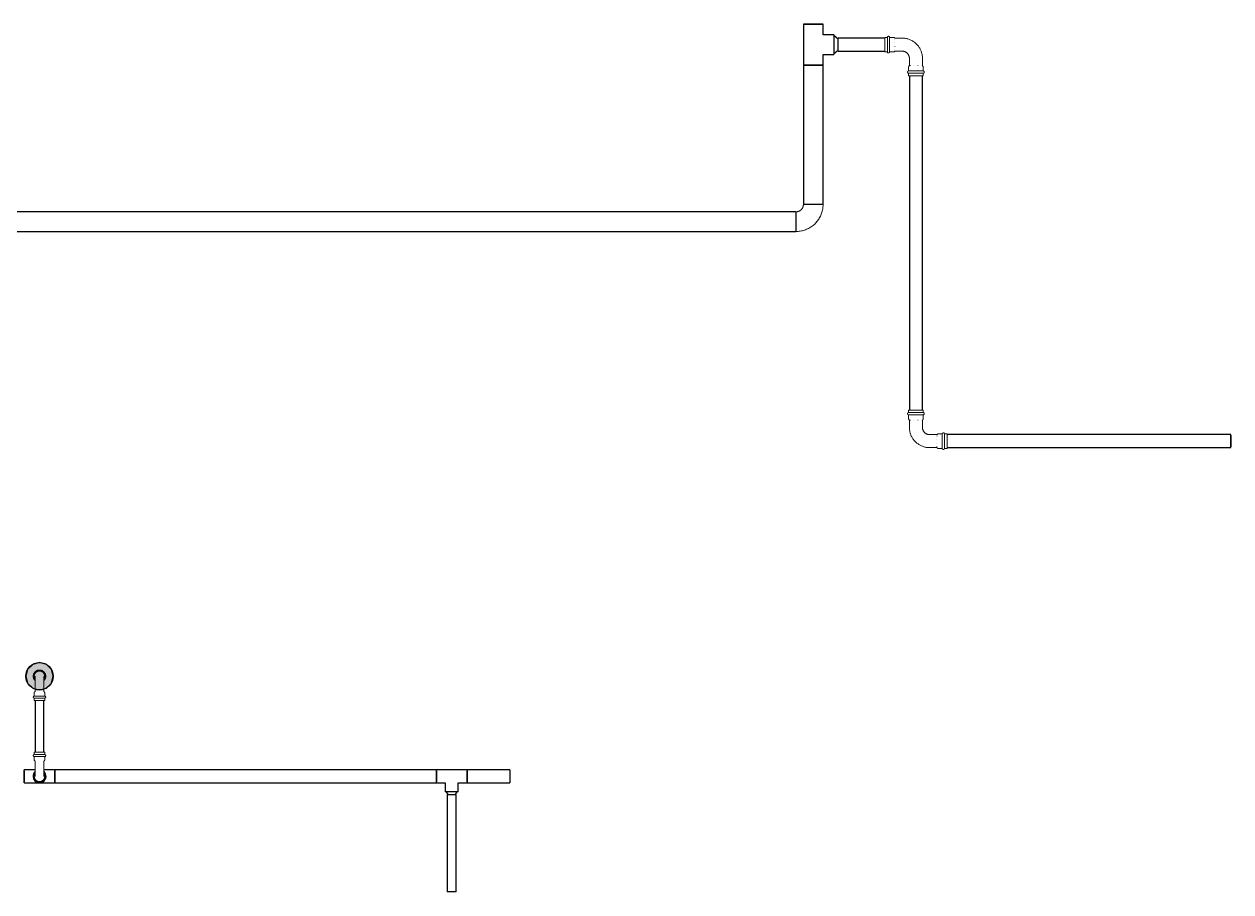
# Model space of a CAD drawing. Header units: inches. Extents: x -3327 to -1, y 8 to 1328.
# Drawn here: x -394.3 to -218, y 174.1 to 300.9 of the extents above; entities that cross this region are included whole.
import ezdxf

# ---------------------------------------------------------------- set-up
doc = ezdxf.new("R2010")
doc.units = ezdxf.units.IN
doc.header["$MEASUREMENT"] = 0
doc.layers.add('P-PIPE', color=3, linetype='Continuous', lineweight=9)
doc.layers.add('X - REF - FP', color=7, linetype='Continuous', true_color=0xb90000)

# ---------------------------------------------------------------- blocks, each defined once
blk = doc.blocks.new('Elbow - Welded - Generic - Standard-1127339-SECOND LEVEL')
at = {"layer": 'P-PIPE'}
for p, q in [((-1.39, 2.52), (-1.25, 2.52)), ((-1.24, 2.52), (-1.02, 2.52)), ((-1.02, 2.52), (-0.72, 2.52)), ((-0.72, 2.52), (-0.37, 2.52)), ((-0.37, 2.52), (0.37, 2.52)), ((0.37, 2.52), (0.72, 2.52)), ((0.72, 2.52), (1.02, 2.52)), ((1.02, 2.52), (1.24, 2.52)), ((1.25, 2.52), (1.39, 2.52)), ((-2.52, 1.25), (-2.52, 1.39)), ((-2.52, 1.02), (-2.52, 1.24)), ((-2.52, 0.72), (-2.52, 1.02)), ((-2.52, 0.37), (-2.52, 0.72)), ((-2.52, -0.37), (-2.52, 0.37)), ((-2.52, -0.72), (-2.52, -0.37)), ((-2.52, -1.02), (-2.52, -0.72)), ((-2.52, -1.24), (-2.52, -1.02)), ((-2.52, -1.39), (-2.52, -1.25))]:
    blk.add_line(p, q, dxfattribs=at)
at = {"layer": 'P-PIPE', "flags": 128}
for points in [[(-2.52, -1.44), (-2.36, -1.43), (-2.2, -1.42), (-2.05, -1.41), (-1.89, -1.39), (-1.73, -1.36), (-1.58, -1.32), (-1.43, -1.28), (-1.28, -1.24), (-1.13, -1.18), (-0.98, -1.12), (-0.83, -1.06), (-0.69, -0.99), (-0.55, -0.91), (-0.42, -0.83), (-0.29, -0.75), (-0.16, -0.65), (-0.03, -0.56), (0.09, -0.45), (0.21, -0.35), (0.32, -0.24), (0.43, -0.12), (0.53, 0), (0.63, 0.12), (0.72, 0.25), (0.81, 0.38), (0.89, 0.52), (0.97, 0.65), (1.04, 0.8), (1.11, 0.94), (1.17, 1.09), (1.22, 1.23), (1.27, 1.39), (1.31, 1.54), (1.35, 1.69), (1.38, 1.85), (1.4, 2), (1.42, 2.16), (1.43, 2.32), (1.44, 2.48), (1.44, 2.52)], [(-1.44, 2.52), (-1.44, 2.48), (-1.44, 2.43), (-1.44, 2.39), (-1.45, 2.35), (-1.46, 2.3), (-1.47, 2.26), (-1.48, 2.22), (-1.49, 2.18), (-1.51, 2.14), (-1.52, 2.1), (-1.54, 2.06), (-1.56, 2.02), (-1.58, 1.98), (-1.6, 1.94), (-1.63, 1.91), (-1.65, 1.87), (-1.68, 1.84), (-1.71, 1.81), (-1.73, 1.77), (-1.77, 1.74), (-1.8, 1.71), (-1.83, 1.69), (-1.86, 1.66), (-1.9, 1.63), (-1.93, 1.61), (-1.97, 1.59), (-2.01, 1.56), (-2.05, 1.55), (-2.09, 1.53), (-2.13, 1.51), (-2.17, 1.5), (-2.21, 1.48), (-2.25, 1.47), (-2.29, 1.46), (-2.34, 1.45), (-2.38, 1.45), (-2.42, 1.44), (-2.46, 1.44), (-2.51, 1.44), (-2.52, 1.44)]]:
    blk.add_lwpolyline(points, dxfattribs=at)
blk = doc.blocks.new('Victaulic-VicPress316-Elbow 90-45deg Style P568_P571 - Standard-V4-SECOND LEVEL')
at = {"layer": 'P-PIPE'}
for p, q in [((-1.06, 4.55), (-1.06, 4.17)), ((1.06, 4.55), (-1.06, 4.55)), ((-1.06, 4.17), (1.06, 4.17)), ((-1.06, 3.85), (-1.06, 3.29)), ((-1.06, 3.85), (1.06, 3.85)), ((1.06, 4.17), (1.06, 4.55)), ((1.06, 3.29), (1.06, 3.85)), ((-0.95, 3.14), (-0.95, 2.02)), ((-0.77, 3.07), (-0.75, 3.07)), ((-0.31, 3.07), (-0.29, 3.07)), ((0.29, 3.07), (0.31, 3.07)), ((0.75, 3.07), (0.77, 3.07)), ((0.95, 2.02), (0.95, 3.12)), ((-4.17, 1.06), (-4.55, 1.06)), ((-4.55, 1.06), (-4.55, -1.06)), ((-4.17, -1.06), (-4.17, 1.06)), ((-3.29, 1.06), (-3.85, 1.06)), ((-3.85, -1.06), (-3.85, 1.06)), ((-2.02, 0.95), (-3.12, 0.95)), ((-3.07, 0.75), (-3.07, 0.77)), ((-3.07, 0.29), (-3.07, 0.31)), ((-4.55, -1.06), (-4.17, -1.06)), ((-3.85, -1.06), (-3.29, -1.06)), ((-3.13, -0.95), (-2.02, -0.95)), ((-3.07, -0.31), (-3.07, -0.29)), ((-3.07, -0.77), (-3.07, -0.75))]:
    blk.add_line(p, q, dxfattribs=at)
at = {"layer": 'P-PIPE', "flags": 128}
for points in [[(-1.06, 3.85), (-1.07, 3.85), (-1.07, 3.85), (-1.08, 3.85), (-1.09, 3.85), (-1.09, 3.85), (-1.1, 3.85), (-1.1, 3.85), (-1.11, 3.85), (-1.12, 3.86), (-1.12, 3.86), (-1.13, 3.86), (-1.13, 3.86), (-1.14, 3.87), (-1.15, 3.87), (-1.15, 3.87), (-1.16, 3.88), (-1.16, 3.88), (-1.17, 3.89), (-1.17, 3.89), (-1.18, 3.9), (-1.18, 3.9), (-1.19, 3.91), (-1.19, 3.91), (-1.19, 3.92), (-1.2, 3.92), (-1.2, 3.93), (-1.2, 3.93), (-1.21, 3.94), (-1.21, 3.94), (-1.21, 3.95), (-1.21, 3.96), (-1.22, 3.96), (-1.22, 3.97), (-1.22, 3.98), (-1.22, 3.98), (-1.22, 3.99), (-1.22, 4), (-1.22, 4), (-1.22, 4.01), (-1.22, 4.01), (-1.22, 4.02), (-1.22, 4.03), (-1.22, 4.03), (-1.22, 4.04), (-1.22, 4.05), (-1.22, 4.05), (-1.22, 4.06), (-1.21, 4.07), (-1.21, 4.07), (-1.21, 4.08), (-1.21, 4.08), (-1.2, 4.09), (-1.2, 4.1), (-1.2, 4.1), (-1.19, 4.11), (-1.19, 4.11), (-1.18, 4.12), (-1.18, 4.12), (-1.17, 4.13), (-1.17, 4.13), (-1.17, 4.14), (-1.16, 4.14), (-1.15, 4.14), (-1.15, 4.15), (-1.14, 4.15), (-1.14, 4.15), (-1.13, 4.16), (-1.13, 4.16), (-1.12, 4.16), (-1.11, 4.16), (-1.11, 4.17), (-1.1, 4.17), (-1.1, 4.17), (-1.09, 4.17), (-1.08, 4.17), (-1.08, 4.17), (-1.07, 4.17), (-1.06, 4.17), (-1.06, 4.17)], [(1.06, 4.17), (1.06, 4.17), (1.06, 4.17), (1.05, 4.17), (1.05, 4.17), (1.04, 4.17), (1.03, 4.17), (1.02, 4.17), (1.01, 4.17), (0.99, 4.17), (0.98, 4.17), (0.96, 4.17), (0.94, 4.17), (0.92, 4.17), (0.9, 4.17), (0.87, 4.17), (0.85, 4.17), (0.82, 4.17), (0.8, 4.17), (0.77, 4.17), (0.74, 4.17), (0.71, 4.17), (0.67, 4.17), (0.64, 4.17), (0.61, 4.17), (0.57, 4.17), (0.54, 4.17), (0.5, 4.17), (0.46, 4.17), (0.42, 4.17), (0.38, 4.17), (0.34, 4.17), (0.3, 4.17), (0.26, 4.17), (0.22, 4.17), (0.18, 4.17), (0.14, 4.17), (0.1, 4.17), (0.05, 4.17), (0.01, 4.17), (-0.03, 4.17), (-0.07, 4.17), (-0.12, 4.17), (-0.16, 4.17), (-0.2, 4.17), (-0.24, 4.17), (-0.28, 4.17), (-0.32, 4.17), (-0.36, 4.17), (-0.4, 4.17), (-0.44, 4.17), (-0.48, 4.17), (-0.52, 4.17), (-0.55, 4.17), (-0.59, 4.17), (-0.62, 4.17), (-0.66, 4.17), (-0.69, 4.17), (-0.72, 4.17), (-0.75, 4.17), (-0.78, 4.17), (-0.81, 4.17), (-0.84, 4.17), (-0.86, 4.17), (-0.88, 4.17), (-0.91, 4.17), (-0.93, 4.17), (-0.95, 4.17), (-0.97, 4.17), (-0.98, 4.17), (-1, 4.17), (-1.01, 4.17), (-1.02, 4.17), (-1.03, 4.17), (-1.04, 4.17), (-1.05, 4.17), (-1.05, 4.17), (-1.06, 4.17), (-1.06, 4.17), (-1.06, 4.17)], [(-1.06, 4.17), (-1.06, 4.17), (-1.06, 4.17), (-1.05, 4.17), (-1.05, 4.17), (-1.04, 4.17), (-1.03, 4.17), (-1.02, 4.17)], [(-1.06, 3.85), (-1.06, 3.85), (-1.06, 3.85), (-1.05, 3.85), (-1.05, 3.85), (-1.04, 3.85), (-1.03, 3.85), (-1.02, 3.85), (-1.01, 3.85), (-0.99, 3.85), (-0.98, 3.85), (-0.96, 3.85), (-0.94, 3.85), (-0.92, 3.85), (-0.9, 3.85), (-0.87, 3.85), (-0.85, 3.85), (-0.82, 3.85), (-0.8, 3.85), (-0.77, 3.85), (-0.74, 3.85), (-0.71, 3.85), (-0.67, 3.85), (-0.64, 3.85), (-0.61, 3.85), (-0.57, 3.85), (-0.54, 3.85), (-0.5, 3.85), (-0.46, 3.85), (-0.42, 3.85), (-0.38, 3.85), (-0.34, 3.85), (-0.3, 3.85), (-0.26, 3.85), (-0.22, 3.85), (-0.18, 3.85), (-0.14, 3.85), (-0.1, 3.85), (-0.05, 3.85), (-0.01, 3.85), (0.03, 3.85), (0.07, 3.85), (0.12, 3.85), (0.16, 3.85), (0.2, 3.85), (0.24, 3.85), (0.28, 3.85), (0.32, 3.85), (0.36, 3.85), (0.4, 3.85), (0.44, 3.85), (0.48, 3.85), (0.52, 3.85), (0.55, 3.85), (0.59, 3.85), (0.62, 3.85), (0.66, 3.85), (0.69, 3.85), (0.72, 3.85), (0.75, 3.85), (0.78, 3.85), (0.81, 3.85), (0.84, 3.85), (0.86, 3.85), (0.88, 3.85), (0.91, 3.85), (0.93, 3.85), (0.95, 3.85), (0.97, 3.85), (0.98, 3.85), (1, 3.85), (1.01, 3.85), (1.02, 3.85), (1.03, 3.85), (1.04, 3.85), (1.05, 3.85), (1.05, 3.85), (1.06, 3.85), (1.06, 3.85), (1.06, 3.85)], [(-1.02, 3.85), (-1.03, 3.85), (-1.04, 3.85), (-1.05, 3.85), (-1.05, 3.85), (-1.06, 3.85), (-1.06, 3.85), (-1.06, 3.85)], [(1.02, 4.17), (1.03, 4.17), (1.04, 4.17), (1.05, 4.17), (1.05, 4.17), (1.06, 4.17), (1.06, 4.17), (1.06, 4.17)], [(1.06, 3.85), (1.06, 3.85), (1.06, 3.85), (1.05, 3.85), (1.05, 3.85), (1.04, 3.85), (1.03, 3.85), (1.02, 3.85)], [(1.06, 4.17), (1.07, 4.17), (1.07, 4.17), (1.08, 4.17), (1.09, 4.17), (1.09, 4.17), (1.1, 4.17), (1.1, 4.17), (1.11, 4.17), (1.12, 4.16), (1.12, 4.16), (1.13, 4.16), (1.13, 4.16), (1.14, 4.15), (1.15, 4.15), (1.15, 4.15), (1.16, 4.14), (1.16, 4.14), (1.17, 4.13), (1.17, 4.13), (1.18, 4.12), (1.18, 4.12), (1.19, 4.11), (1.19, 4.11), (1.19, 4.1), (1.2, 4.1), (1.2, 4.09), (1.2, 4.09), (1.21, 4.08), (1.21, 4.08), (1.21, 4.07), (1.21, 4.06), (1.22, 4.06), (1.22, 4.05), (1.22, 4.04), (1.22, 4.04), (1.22, 4.03), (1.22, 4.02), (1.22, 4.02), (1.22, 4.01), (1.22, 4.01), (1.22, 4), (1.22, 3.99), (1.22, 3.99), (1.22, 3.98), (1.22, 3.97), (1.22, 3.97), (1.22, 3.96), (1.21, 3.95), (1.21, 3.95), (1.21, 3.94), (1.21, 3.94), (1.2, 3.93), (1.2, 3.92), (1.2, 3.92), (1.19, 3.91), (1.19, 3.91), (1.18, 3.9), (1.18, 3.9), (1.17, 3.89), (1.17, 3.89), (1.17, 3.88), (1.16, 3.88), (1.15, 3.88), (1.15, 3.87), (1.14, 3.87), (1.14, 3.87), (1.13, 3.86), (1.13, 3.86), (1.12, 3.86), (1.11, 3.86), (1.11, 3.85), (1.1, 3.85), (1.1, 3.85), (1.09, 3.85), (1.08, 3.85), (1.08, 3.85), (1.07, 3.85), (1.06, 3.85), (1.06, 3.85)], [(-0.95, 2.02), (-0.95, 1.97), (-0.95, 1.93), (-0.96, 1.89), (-0.96, 1.85), (-0.97, 1.8), (-0.98, 1.76), (-0.99, 1.72), (-1, 1.68), (-1.02, 1.64), (-1.03, 1.6), (-1.05, 1.56), (-1.07, 1.52), (-1.09, 1.49), (-1.11, 1.45), (-1.14, 1.41), (-1.16, 1.38), (-1.19, 1.35), (-1.21, 1.31), (-1.24, 1.28), (-1.27, 1.25), (-1.3, 1.22), (-1.34, 1.19), (-1.37, 1.17), (-1.4, 1.14), (-1.44, 1.12), (-1.48, 1.1), (-1.51, 1.08), (-1.55, 1.06), (-1.59, 1.04), (-1.63, 1.02), (-1.67, 1.01), (-1.71, 0.99), (-1.75, 0.98), (-1.79, 0.97), (-1.83, 0.97), (-1.88, 0.96), (-1.92, 0.95), (-1.96, 0.95), (-2, 0.95), (-2.02, 0.95)], [(-2.02, -0.95), (-1.9, -0.95), (-1.78, -0.94), (-1.66, -0.93), (-1.54, -0.91), (-1.43, -0.89), (-1.31, -0.87), (-1.2, -0.83), (-1.08, -0.8), (-0.97, -0.76), (-0.86, -0.72), (-0.75, -0.67), (-0.65, -0.61), (-0.54, -0.56), (-0.44, -0.5), (-0.34, -0.43), (-0.24, -0.36), (-0.15, -0.29), (-0.06, -0.21), (0.03, -0.13), (0.11, -0.05), (0.19, 0.04), (0.27, 0.13), (0.34, 0.22), (0.41, 0.31), (0.48, 0.41), (0.54, 0.51), (0.6, 0.62), (0.65, 0.72), (0.7, 0.83), (0.75, 0.94), (0.79, 1.05), (0.83, 1.17), (0.86, 1.28), (0.88, 1.39), (0.91, 1.51), (0.92, 1.63), (0.94, 1.75), (0.95, 1.86), (0.95, 1.98), (0.95, 2.02)], [(-0.95, 3.07), (-0.96, 3.08), (-0.97, 3.08), (-0.97, 3.09), (-0.98, 3.1), (-0.99, 3.11), (-1, 3.12), (-1, 3.12), (-1.01, 3.13), (-1.02, 3.14), (-1.02, 3.15), (-1.03, 3.16), (-1.03, 3.17), (-1.04, 3.18), (-1.04, 3.19), (-1.04, 3.2), (-1.05, 3.21), (-1.05, 3.22), (-1.05, 3.23), (-1.06, 3.24), (-1.06, 3.25), (-1.06, 3.27), (-1.06, 3.28), (-1.06, 3.29), (-1.06, 3.29)], [(1.06, 3.29), (1.06, 3.28), (1.06, 3.27), (1.06, 3.26), (1.06, 3.25), (1.05, 3.23), (1.05, 3.22), (1.05, 3.21), (1.05, 3.2), (1.04, 3.19), (1.04, 3.18), (1.03, 3.17), (1.03, 3.16), (1.02, 3.15), (1.02, 3.14), (1.01, 3.14), (1.01, 3.13), (1, 3.12), (0.99, 3.11), (0.98, 3.1), (0.98, 3.09), (0.97, 3.09), (0.96, 3.08), (0.95, 3.07), (0.95, 3.07)], [(-4.17, 1.06), (-4.17, 1.07), (-4.17, 1.07), (-4.17, 1.08), (-4.17, 1.09), (-4.17, 1.09), (-4.17, 1.1), (-4.17, 1.1), (-4.17, 1.11), (-4.16, 1.12), (-4.16, 1.12), (-4.16, 1.13), (-4.16, 1.13), (-4.15, 1.14), (-4.15, 1.15), (-4.15, 1.15), (-4.14, 1.16), (-4.14, 1.16), (-4.13, 1.17), (-4.13, 1.17), (-4.12, 1.18), (-4.12, 1.18), (-4.11, 1.19), (-4.11, 1.19), (-4.1, 1.19), (-4.1, 1.2), (-4.09, 1.2), (-4.09, 1.2), (-4.08, 1.21), (-4.08, 1.21), (-4.07, 1.21), (-4.06, 1.21), (-4.06, 1.22), (-4.05, 1.22), (-4.04, 1.22), (-4.04, 1.22), (-4.03, 1.22), (-4.02, 1.22), (-4.02, 1.22), (-4.01, 1.22), (-4.01, 1.22), (-4, 1.22), (-3.99, 1.22), (-3.99, 1.22), (-3.98, 1.22), (-3.97, 1.22), (-3.97, 1.22), (-3.96, 1.22), (-3.95, 1.21), (-3.95, 1.21), (-3.94, 1.21), (-3.94, 1.21), (-3.93, 1.2), (-3.92, 1.2), (-3.92, 1.2), (-3.91, 1.19), (-3.91, 1.19), (-3.9, 1.18), (-3.9, 1.18), (-3.89, 1.17), (-3.89, 1.17), (-3.88, 1.17), (-3.88, 1.16), (-3.88, 1.15), (-3.87, 1.15), (-3.87, 1.14), (-3.87, 1.14), (-3.86, 1.13), (-3.86, 1.13), (-3.86, 1.12), (-3.86, 1.11), (-3.85, 1.11), (-3.85, 1.1), (-3.85, 1.1), (-3.85, 1.09), (-3.85, 1.08), (-3.85, 1.08), (-3.85, 1.07), (-3.85, 1.06), (-3.85, 1.06)], [(-4.17, 1.06), (-4.17, 1.06), (-4.17, 1.06), (-4.17, 1.05), (-4.17, 1.05), (-4.17, 1.04), (-4.17, 1.03), (-4.17, 1.02), (-4.17, 1.01), (-4.17, 0.99), (-4.17, 0.98), (-4.17, 0.96), (-4.17, 0.94), (-4.17, 0.92), (-4.17, 0.9), (-4.17, 0.87), (-4.17, 0.85), (-4.17, 0.82), (-4.17, 0.8), (-4.17, 0.77), (-4.17, 0.74), (-4.17, 0.71), (-4.17, 0.67), (-4.17, 0.64), (-4.17, 0.61), (-4.17, 0.57), (-4.17, 0.54), (-4.17, 0.5), (-4.17, 0.46), (-4.17, 0.42), (-4.17, 0.38), (-4.17, 0.34), (-4.17, 0.3), (-4.17, 0.26), (-4.17, 0.22), (-4.17, 0.18), (-4.17, 0.14), (-4.17, 0.1), (-4.17, 0.05), (-4.17, 0.01), (-4.17, -0.03), (-4.17, -0.07), (-4.17, -0.12), (-4.17, -0.16), (-4.17, -0.2), (-4.17, -0.24), (-4.17, -0.28), (-4.17, -0.32), (-4.17, -0.36), (-4.17, -0.4), (-4.17, -0.44), (-4.17, -0.48), (-4.17, -0.52), (-4.17, -0.55), (-4.17, -0.59), (-4.17, -0.62), (-4.17, -0.66), (-4.17, -0.69), (-4.17, -0.72), (-4.17, -0.75), (-4.17, -0.78), (-4.17, -0.81), (-4.17, -0.84), (-4.17, -0.86), (-4.17, -0.88), (-4.17, -0.91), (-4.17, -0.93), (-4.17, -0.95), (-4.17, -0.97), (-4.17, -0.98), (-4.17, -1), (-4.17, -1.01), (-4.17, -1.02), (-4.17, -1.03), (-4.17, -1.04), (-4.17, -1.05), (-4.17, -1.05), (-4.17, -1.06), (-4.17, -1.06), (-4.17, -1.06)], [(-4.17, 1.02), (-4.17, 1.03), (-4.17, 1.04), (-4.17, 1.05), (-4.17, 1.05), (-4.17, 1.06), (-4.17, 1.06), (-4.17, 1.06)], [(-3.85, -1.06), (-3.85, -1.06), (-3.85, -1.06), (-3.85, -1.05), (-3.85, -1.05), (-3.85, -1.04), (-3.85, -1.03), (-3.85, -1.02), (-3.85, -1.01), (-3.85, -0.99), (-3.85, -0.98), (-3.85, -0.96), (-3.85, -0.94), (-3.85, -0.92), (-3.85, -0.9), (-3.85, -0.87), (-3.85, -0.85), (-3.85, -0.82), (-3.85, -0.8), (-3.85, -0.77), (-3.85, -0.74), (-3.85, -0.71), (-3.85, -0.67), (-3.85, -0.64), (-3.85, -0.61), (-3.85, -0.57), (-3.85, -0.54), (-3.85, -0.5), (-3.85, -0.46), (-3.85, -0.42), (-3.85, -0.38), (-3.85, -0.34), (-3.85, -0.3), (-3.85, -0.26), (-3.85, -0.22), (-3.85, -0.18), (-3.85, -0.14), (-3.85, -0.1), (-3.85, -0.05), (-3.85, -0.01), (-3.85, 0.03), (-3.85, 0.07), (-3.85, 0.12), (-3.85, 0.16), (-3.85, 0.2), (-3.85, 0.24), (-3.85, 0.28), (-3.85, 0.32), (-3.85, 0.36), (-3.85, 0.4), (-3.85, 0.44), (-3.85, 0.48), (-3.85, 0.52), (-3.85, 0.55), (-3.85, 0.59), (-3.85, 0.62), (-3.85, 0.66), (-3.85, 0.69), (-3.85, 0.72), (-3.85, 0.75), (-3.85, 0.78), (-3.85, 0.81), (-3.85, 0.84), (-3.85, 0.86), (-3.85, 0.88), (-3.85, 0.91), (-3.85, 0.93), (-3.85, 0.95), (-3.85, 0.97), (-3.85, 0.98), (-3.85, 1), (-3.85, 1.01), (-3.85, 1.02), (-3.85, 1.03), (-3.85, 1.04), (-3.85, 1.05), (-3.85, 1.05), (-3.85, 1.06), (-3.85, 1.06), (-3.85, 1.06)], [(-3.85, 1.06), (-3.85, 1.06), (-3.85, 1.06), (-3.85, 1.05), (-3.85, 1.05), (-3.85, 1.04), (-3.85, 1.03), (-3.85, 1.02)], [(-3.29, 1.06), (-3.28, 1.06), (-3.27, 1.06), (-3.26, 1.06), (-3.25, 1.06), (-3.23, 1.05), (-3.22, 1.05), (-3.21, 1.05), (-3.2, 1.05), (-3.19, 1.04), (-3.18, 1.04), (-3.17, 1.03), (-3.16, 1.03), (-3.15, 1.02), (-3.14, 1.02), (-3.14, 1.01), (-3.13, 1.01), (-3.12, 1), (-3.11, 0.99), (-3.1, 0.98), (-3.09, 0.98), (-3.09, 0.97), (-3.08, 0.96), (-3.07, 0.95), (-3.07, 0.95)], [(-4.17, -1.06), (-4.17, -1.06), (-4.17, -1.06), (-4.17, -1.05), (-4.17, -1.05), (-4.17, -1.04), (-4.17, -1.03), (-4.17, -1.02)], [(-3.85, -1.06), (-3.85, -1.07), (-3.85, -1.07), (-3.85, -1.08), (-3.85, -1.09), (-3.85, -1.09), (-3.85, -1.1), (-3.85, -1.1), (-3.85, -1.11), (-3.86, -1.12), (-3.86, -1.12), (-3.86, -1.13), (-3.86, -1.13), (-3.87, -1.14), (-3.87, -1.15), (-3.87, -1.15), (-3.88, -1.16), (-3.88, -1.16), (-3.89, -1.17), (-3.89, -1.17), (-3.9, -1.18), (-3.9, -1.18), (-3.91, -1.19), (-3.91, -1.19), (-3.92, -1.19), (-3.92, -1.2), (-3.93, -1.2), (-3.93, -1.2), (-3.94, -1.21), (-3.94, -1.21), (-3.95, -1.21), (-3.96, -1.21), (-3.96, -1.22), (-3.97, -1.22), (-3.98, -1.22), (-3.98, -1.22), (-3.99, -1.22), (-4, -1.22), (-4, -1.22), (-4.01, -1.22), (-4.01, -1.22), (-4.02, -1.22), (-4.03, -1.22), (-4.03, -1.22), (-4.04, -1.22), (-4.05, -1.22), (-4.05, -1.22), (-4.06, -1.22), (-4.07, -1.21), (-4.07, -1.21), (-4.08, -1.21), (-4.08, -1.21), (-4.09, -1.2), (-4.1, -1.2), (-4.1, -1.2), (-4.11, -1.19), (-4.11, -1.19), (-4.12, -1.18), (-4.12, -1.18), (-4.13, -1.17), (-4.13, -1.17), (-4.14, -1.17), (-4.14, -1.16), (-4.14, -1.15), (-4.15, -1.15), (-4.15, -1.14), (-4.15, -1.14), (-4.16, -1.13), (-4.16, -1.13), (-4.16, -1.12), (-4.16, -1.11), (-4.17, -1.11), (-4.17, -1.1), (-4.17, -1.1), (-4.17, -1.09), (-4.17, -1.08), (-4.17, -1.08), (-4.17, -1.07), (-4.17, -1.06), (-4.17, -1.06)], [(-3.85, -1.02), (-3.85, -1.03), (-3.85, -1.04), (-3.85, -1.05), (-3.85, -1.05), (-3.85, -1.06), (-3.85, -1.06), (-3.85, -1.06)], [(-3.07, -0.95), (-3.08, -0.96), (-3.08, -0.97), (-3.09, -0.97), (-3.1, -0.98), (-3.11, -0.99), (-3.12, -1), (-3.12, -1), (-3.13, -1.01), (-3.14, -1.02), (-3.15, -1.02), (-3.16, -1.03), (-3.17, -1.03), (-3.18, -1.04), (-3.19, -1.04), (-3.2, -1.04), (-3.21, -1.05), (-3.22, -1.05), (-3.23, -1.05), (-3.24, -1.06), (-3.25, -1.06), (-3.27, -1.06), (-3.28, -1.06), (-3.29, -1.06), (-3.29, -1.06)]]:
    blk.add_lwpolyline(points, dxfattribs=at)
blk = doc.blocks.new('Victaulic-VicPress316-Elbow 90-45deg Style P568_P571 - Standard-V2-SECOND LEVEL')
at = {"layer": 'P-PIPE'}
for p, q in [((-3203.81, 730.05), (-3203.81, 729.6)), ((-3203.7, 731.1), (-3203.7, 730.2)), ((-3202.39, 730.21), (-3202.39, 731.1)), ((-3202.28, 729.6), (-3202.28, 730.05)), ((-3203.05, 729.6), (-3203.81, 729.6)), ((-3203.81, 729.31), (-3203.81, 728.97)), ((-3203.05, 729.31), (-3203.81, 729.31)), ((-3203.81, 728.97), (-3203.05, 728.97)), ((-3202.28, 729.6), (-3203.05, 729.6)), ((-3202.28, 729.31), (-3203.05, 729.31)), ((-3203.05, 728.97), (-3202.28, 728.97)), ((-3202.28, 728.97), (-3202.28, 729.31))]:
    blk.add_line(p, q, dxfattribs=at)
at = {"layer": 'P-PIPE', "flags": 128}
for points in [[(-3203.05, 733.4), (-3203.08, 733.4), (-3203.12, 733.4), (-3203.16, 733.4), (-3203.19, 733.39), (-3203.23, 733.38), (-3203.26, 733.38), (-3203.3, 733.37), (-3203.33, 733.36), (-3203.37, 733.34), (-3203.4, 733.33), (-3203.43, 733.32), (-3203.47, 733.3), (-3203.5, 733.28), (-3203.53, 733.26), (-3203.56, 733.24), (-3203.59, 733.22), (-3203.62, 733.2), (-3203.65, 733.18), (-3203.67, 733.15), (-3203.7, 733.13), (-3203.73, 733.1), (-3203.75, 733.07), (-3203.77, 733.04), (-3203.79, 733.01), (-3203.81, 732.98), (-3203.83, 732.95), (-3203.85, 732.92), (-3203.87, 732.89), (-3203.88, 732.85), (-3203.9, 732.82), (-3203.91, 732.79), (-3203.92, 732.75), (-3203.93, 732.72), (-3203.94, 732.68), (-3203.94, 732.65), (-3203.95, 732.61), (-3203.95, 732.57), (-3203.96, 732.54), (-3203.96, 732.5), (-3203.96, 732.46), (-3203.96, 732.43), (-3203.95, 732.39), (-3203.95, 732.35), (-3203.94, 732.32), (-3203.93, 732.28), (-3203.93, 732.25), (-3203.91, 732.21), (-3203.9, 732.18), (-3203.89, 732.14), (-3203.88, 732.11), (-3203.86, 732.08), (-3203.84, 732.05), (-3203.82, 732.01), (-3203.8, 731.98), (-3203.78, 731.95), (-3203.76, 731.92), (-3203.74, 731.9), (-3203.71, 731.87)], [(-3203.05, 733.26), (-3203.08, 733.26), (-3203.11, 733.25), (-3203.14, 733.25), (-3203.17, 733.25), (-3203.2, 733.24), (-3203.23, 733.23), (-3203.26, 733.23), (-3203.29, 733.22), (-3203.32, 733.21), (-3203.34, 733.2), (-3203.37, 733.18), (-3203.4, 733.17), (-3203.43, 733.16), (-3203.45, 733.14), (-3203.48, 733.12), (-3203.5, 733.1), (-3203.53, 733.09), (-3203.55, 733.07), (-3203.57, 733.05), (-3203.6, 733.02), (-3203.62, 733), (-3203.64, 732.98), (-3203.66, 732.95), (-3203.67, 732.93), (-3203.69, 732.9), (-3203.71, 732.88), (-3203.72, 732.85), (-3203.74, 732.82), (-3203.75, 732.8), (-3203.76, 732.77), (-3203.77, 732.74), (-3203.78, 732.71), (-3203.79, 732.68), (-3203.8, 732.65), (-3203.8, 732.62), (-3203.81, 732.59), (-3203.81, 732.56), (-3203.81, 732.53), (-3203.81, 732.5), (-3203.81, 732.47), (-3203.81, 732.44), (-3203.81, 732.41), (-3203.8, 732.38), (-3203.8, 732.35), (-3203.79, 732.32), (-3203.78, 732.29), (-3203.78, 732.26), (-3203.77, 732.23), (-3203.76, 732.2), (-3203.74, 732.17), (-3203.73, 732.14), (-3203.72, 732.12), (-3203.7, 732.1)], [(-3203.7, 732.49), (-3203.7, 732.49), (-3203.7, 732.49), (-3203.7, 732.48), (-3203.7, 732.47), (-3203.7, 732.46), (-3203.7, 732.45), (-3203.7, 732.44), (-3203.7, 732.42), (-3203.7, 732.4), (-3203.7, 732.38), (-3203.7, 732.36), (-3203.7, 732.33), (-3203.7, 732.31), (-3203.7, 732.28), (-3203.7, 732.25), (-3203.7, 732.21), (-3203.7, 732.18), (-3203.7, 732.14), (-3203.7, 732.11), (-3203.7, 732.07), (-3203.7, 732.03), (-3203.7, 731.98), (-3203.7, 731.94), (-3203.7, 731.9), (-3203.7, 731.85), (-3203.7, 731.8), (-3203.7, 731.75), (-3203.7, 731.7), (-3203.7, 731.65), (-3203.7, 731.6), (-3203.7, 731.55), (-3203.7, 731.5), (-3203.7, 731.44), (-3203.7, 731.39), (-3203.7, 731.33), (-3203.7, 731.28), (-3203.7, 731.22), (-3203.7, 731.17), (-3203.7, 731.11), (-3203.7, 731.1)], [(-3202.39, 731.86), (-3202.37, 731.88), (-3202.34, 731.91), (-3202.32, 731.94), (-3202.3, 731.97), (-3202.28, 732), (-3202.26, 732.03), (-3202.24, 732.06), (-3202.23, 732.09), (-3202.21, 732.13), (-3202.2, 732.16), (-3202.18, 732.19), (-3202.17, 732.23), (-3202.16, 732.26), (-3202.15, 732.3), (-3202.15, 732.33), (-3202.14, 732.37), (-3202.14, 732.41), (-3202.14, 732.44), (-3202.13, 732.48), (-3202.13, 732.52), (-3202.14, 732.55), (-3202.14, 732.59), (-3202.14, 732.63), (-3202.15, 732.66), (-3202.16, 732.7), (-3202.17, 732.73), (-3202.18, 732.77), (-3202.19, 732.8), (-3202.2, 732.84), (-3202.22, 732.87), (-3202.23, 732.9), (-3202.25, 732.93), (-3202.27, 732.97), (-3202.29, 733), (-3202.31, 733.03), (-3202.33, 733.06), (-3202.35, 733.08), (-3202.38, 733.11), (-3202.4, 733.14), (-3202.43, 733.16), (-3202.46, 733.19), (-3202.49, 733.21), (-3202.51, 733.23), (-3202.55, 733.25), (-3202.58, 733.27), (-3202.61, 733.29), (-3202.64, 733.31), (-3202.67, 733.32), (-3202.71, 733.34), (-3202.74, 733.35), (-3202.78, 733.36), (-3202.81, 733.37), (-3202.85, 733.38), (-3202.88, 733.39), (-3202.92, 733.39), (-3202.95, 733.4), (-3202.99, 733.4), (-3203.03, 733.4), (-3203.05, 733.4)], [(-3202.39, 732.1), (-3202.37, 732.13), (-3202.36, 732.16), (-3202.34, 732.18), (-3202.33, 732.21), (-3202.32, 732.24), (-3202.31, 732.27), (-3202.3, 732.3), (-3202.3, 732.33), (-3202.29, 732.36), (-3202.29, 732.39), (-3202.28, 732.42), (-3202.28, 732.45), (-3202.28, 732.48), (-3202.28, 732.51), (-3202.28, 732.54), (-3202.28, 732.57), (-3202.29, 732.6), (-3202.29, 732.63), (-3202.3, 732.66), (-3202.31, 732.69), (-3202.32, 732.72), (-3202.33, 732.75), (-3202.34, 732.78), (-3202.35, 732.81), (-3202.36, 732.84), (-3202.38, 732.86), (-3202.39, 732.89), (-3202.41, 732.92), (-3202.43, 732.94), (-3202.44, 732.97), (-3202.46, 732.99), (-3202.48, 733.01), (-3202.51, 733.03), (-3202.53, 733.06), (-3202.55, 733.08), (-3202.58, 733.09), (-3202.6, 733.11), (-3202.62, 733.13), (-3202.65, 733.15), (-3202.68, 733.16), (-3202.7, 733.18), (-3202.73, 733.19), (-3202.76, 733.2), (-3202.79, 733.21), (-3202.82, 733.22), (-3202.85, 733.23), (-3202.88, 733.24), (-3202.91, 733.24), (-3202.94, 733.25), (-3202.97, 733.25), (-3203, 733.26), (-3203.03, 733.26), (-3203.05, 733.26)], [(-3202.39, 731.1), (-3202.39, 731.15), (-3202.39, 731.21), (-3202.39, 731.26), (-3202.39, 731.32), (-3202.39, 731.37), (-3202.39, 731.43), (-3202.39, 731.48), (-3202.39, 731.54), (-3202.39, 731.59), (-3202.39, 731.64), (-3202.39, 731.69), (-3202.39, 731.74), (-3202.39, 731.79), (-3202.39, 731.84), (-3202.39, 731.88), (-3202.39, 731.93), (-3202.39, 731.97), (-3202.39, 732.02), (-3202.39, 732.06), (-3202.39, 732.1), (-3202.39, 732.13), (-3202.39, 732.17), (-3202.39, 732.21), (-3202.39, 732.24), (-3202.39, 732.27), (-3202.39, 732.3), (-3202.39, 732.33), (-3202.39, 732.35), (-3202.39, 732.37), (-3202.39, 732.4), (-3202.39, 732.41), (-3202.39, 732.43), (-3202.39, 732.45), (-3202.39, 732.46), (-3202.39, 732.47), (-3202.39, 732.48), (-3202.39, 732.48), (-3202.39, 732.49), (-3202.39, 732.49), (-3202.39, 732.49)], [(-3203.81, 730.05), (-3203.81, 730.06), (-3203.81, 730.07), (-3203.81, 730.08), (-3203.81, 730.09), (-3203.81, 730.11), (-3203.8, 730.12), (-3203.8, 730.13), (-3203.8, 730.14), (-3203.8, 730.15), (-3203.79, 730.16), (-3203.79, 730.17), (-3203.78, 730.18), (-3203.78, 730.19), (-3203.77, 730.2), (-3203.76, 730.2), (-3203.76, 730.21), (-3203.75, 730.22), (-3203.74, 730.23), (-3203.74, 730.24), (-3203.73, 730.25), (-3203.72, 730.25), (-3203.71, 730.26), (-3203.71, 730.27), (-3203.7, 730.27)], [(-3202.39, 730.27), (-3202.38, 730.26), (-3202.37, 730.26), (-3202.36, 730.25), (-3202.36, 730.24), (-3202.35, 730.23), (-3202.34, 730.22), (-3202.33, 730.22), (-3202.33, 730.21), (-3202.32, 730.2), (-3202.32, 730.19), (-3202.31, 730.18), (-3202.31, 730.17), (-3202.3, 730.16), (-3202.3, 730.15), (-3202.29, 730.14), (-3202.29, 730.13), (-3202.29, 730.12), (-3202.29, 730.11), (-3202.28, 730.1), (-3202.28, 730.09), (-3202.28, 730.07), (-3202.28, 730.06), (-3202.28, 730.05), (-3202.28, 730.05)], [(-3203.81, 729.31), (-3203.82, 729.31), (-3203.82, 729.31), (-3203.83, 729.31), (-3203.84, 729.31), (-3203.84, 729.31), (-3203.85, 729.31), (-3203.85, 729.31), (-3203.86, 729.32), (-3203.86, 729.32), (-3203.87, 729.32), (-3203.87, 729.32), (-3203.88, 729.32), (-3203.88, 729.33), (-3203.89, 729.33), (-3203.89, 729.33), (-3203.9, 729.34), (-3203.9, 729.34), (-3203.91, 729.34), (-3203.91, 729.35), (-3203.92, 729.35), (-3203.92, 729.36), (-3203.92, 729.36), (-3203.93, 729.37), (-3203.93, 729.37), (-3203.93, 729.38), (-3203.94, 729.38), (-3203.94, 729.39), (-3203.94, 729.39), (-3203.95, 729.4), (-3203.95, 729.4), (-3203.95, 729.41), (-3203.95, 729.41), (-3203.95, 729.42), (-3203.95, 729.42), (-3203.96, 729.43), (-3203.96, 729.44), (-3203.96, 729.44), (-3203.96, 729.45), (-3203.96, 729.45), (-3203.96, 729.46), (-3203.96, 729.46), (-3203.96, 729.47), (-3203.96, 729.48), (-3203.96, 729.48), (-3203.95, 729.49), (-3203.95, 729.49), (-3203.95, 729.5), (-3203.95, 729.5), (-3203.95, 729.51), (-3203.94, 729.51), (-3203.94, 729.52), (-3203.94, 729.52), (-3203.94, 729.53), (-3203.93, 729.53), (-3203.93, 729.54), (-3203.93, 729.54), (-3203.92, 729.55), (-3203.92, 729.55), (-3203.92, 729.56), (-3203.91, 729.56), (-3203.91, 729.57), (-3203.9, 729.57), (-3203.9, 729.57), (-3203.89, 729.58), (-3203.89, 729.58), (-3203.88, 729.58), (-3203.88, 729.58), (-3203.87, 729.59), (-3203.87, 729.59), (-3203.86, 729.59), (-3203.86, 729.59), (-3203.85, 729.59), (-3203.84, 729.6), (-3203.84, 729.6), (-3203.83, 729.6), (-3203.83, 729.6), (-3203.82, 729.6), (-3203.82, 729.6), (-3203.81, 729.6)], [(-3203.05, 729.6), (-3203.08, 729.6), (-3203.11, 729.6), (-3203.14, 729.6), (-3203.17, 729.6), (-3203.2, 729.6), (-3203.23, 729.6), (-3203.26, 729.6), (-3203.29, 729.6), (-3203.32, 729.6), (-3203.34, 729.6), (-3203.37, 729.6), (-3203.4, 729.6), (-3203.43, 729.6), (-3203.45, 729.6), (-3203.48, 729.6), (-3203.5, 729.6), (-3203.53, 729.6), (-3203.55, 729.6), (-3203.57, 729.6), (-3203.6, 729.6), (-3203.62, 729.6), (-3203.64, 729.6), (-3203.66, 729.6), (-3203.67, 729.6), (-3203.69, 729.6), (-3203.71, 729.6), (-3203.72, 729.6), (-3203.74, 729.6), (-3203.75, 729.6), (-3203.76, 729.6), (-3203.77, 729.6), (-3203.78, 729.6), (-3203.79, 729.6), (-3203.8, 729.6), (-3203.8, 729.6), (-3203.81, 729.6), (-3203.81, 729.6), (-3203.81, 729.6), (-3203.81, 729.6), (-3203.81, 729.6)], [(-3203.81, 729.6), (-3203.81, 729.6), (-3203.81, 729.6), (-3203.81, 729.6), (-3203.8, 729.6), (-3203.8, 729.6), (-3203.79, 729.6), (-3203.78, 729.6), (-3203.77, 729.6)], [(-3203.77, 729.31), (-3203.78, 729.31), (-3203.79, 729.31), (-3203.8, 729.31), (-3203.8, 729.31), (-3203.81, 729.31), (-3203.81, 729.31), (-3203.81, 729.31), (-3203.81, 729.31), (-3203.81, 729.31)], [(-3203.81, 729.31), (-3203.81, 729.31), (-3203.81, 729.31), (-3203.81, 729.31), (-3203.8, 729.31), (-3203.8, 729.31), (-3203.79, 729.31), (-3203.78, 729.31), (-3203.77, 729.31), (-3203.76, 729.31), (-3203.75, 729.31), (-3203.74, 729.31), (-3203.73, 729.31), (-3203.71, 729.31), (-3203.7, 729.31), (-3203.68, 729.31), (-3203.66, 729.31), (-3203.64, 729.31), (-3203.62, 729.31), (-3203.6, 729.31), (-3203.58, 729.31), (-3203.56, 729.31), (-3203.53, 729.31), (-3203.51, 729.31), (-3203.49, 729.31), (-3203.46, 729.31), (-3203.43, 729.31), (-3203.41, 729.31), (-3203.38, 729.31), (-3203.35, 729.31), (-3203.32, 729.31), (-3203.29, 729.31), (-3203.27, 729.31), (-3203.24, 729.31), (-3203.21, 729.31), (-3203.18, 729.31), (-3203.15, 729.31), (-3203.12, 729.31), (-3203.08, 729.31), (-3203.05, 729.31), (-3203.05, 729.31)], [(-3202.28, 729.6), (-3202.28, 729.6), (-3202.28, 729.6), (-3202.29, 729.6), (-3202.29, 729.6), (-3202.29, 729.6), (-3202.3, 729.6), (-3202.31, 729.6), (-3202.32, 729.6), (-3202.33, 729.6), (-3202.34, 729.6), (-3202.35, 729.6), (-3202.37, 729.6), (-3202.38, 729.6), (-3202.4, 729.6), (-3202.41, 729.6), (-3202.43, 729.6), (-3202.45, 729.6), (-3202.47, 729.6), (-3202.49, 729.6), (-3202.51, 729.6), (-3202.53, 729.6), (-3202.56, 729.6), (-3202.58, 729.6), (-3202.61, 729.6), (-3202.63, 729.6), (-3202.66, 729.6), (-3202.68, 729.6), (-3202.71, 729.6), (-3202.74, 729.6), (-3202.77, 729.6), (-3202.8, 729.6), (-3202.83, 729.6), (-3202.86, 729.6), (-3202.89, 729.6), (-3202.92, 729.6), (-3202.95, 729.6), (-3202.98, 729.6), (-3203.01, 729.6), (-3203.04, 729.6), (-3203.05, 729.6)], [(-3203.05, 729.31), (-3203.02, 729.31), (-3202.98, 729.31), (-3202.95, 729.31), (-3202.92, 729.31), (-3202.89, 729.31), (-3202.86, 729.31), (-3202.83, 729.31), (-3202.8, 729.31), (-3202.78, 729.31), (-3202.75, 729.31), (-3202.72, 729.31), (-3202.69, 729.31), (-3202.67, 729.31), (-3202.64, 729.31), (-3202.61, 729.31), (-3202.59, 729.31), (-3202.56, 729.31), (-3202.54, 729.31), (-3202.52, 729.31), (-3202.5, 729.31), (-3202.48, 729.31), (-3202.46, 729.31), (-3202.44, 729.31), (-3202.42, 729.31), (-3202.4, 729.31), (-3202.39, 729.31), (-3202.37, 729.31), (-3202.36, 729.31), (-3202.34, 729.31), (-3202.33, 729.31), (-3202.32, 729.31), (-3202.31, 729.31), (-3202.3, 729.31), (-3202.3, 729.31), (-3202.29, 729.31), (-3202.29, 729.31), (-3202.28, 729.31), (-3202.28, 729.31), (-3202.28, 729.31), (-3202.28, 729.31)], [(-3202.32, 729.6), (-3202.31, 729.6), (-3202.3, 729.6), (-3202.3, 729.6), (-3202.29, 729.6), (-3202.29, 729.6), (-3202.28, 729.6), (-3202.28, 729.6), (-3202.28, 729.6), (-3202.28, 729.6)], [(-3202.28, 729.31), (-3202.28, 729.31), (-3202.28, 729.31), (-3202.29, 729.31), (-3202.29, 729.31), (-3202.29, 729.31), (-3202.3, 729.31), (-3202.31, 729.31), (-3202.32, 729.31)], [(-3202.28, 729.6), (-3202.27, 729.6), (-3202.27, 729.6), (-3202.26, 729.6), (-3202.26, 729.6), (-3202.25, 729.6), (-3202.24, 729.6), (-3202.24, 729.59), (-3202.23, 729.59), (-3202.23, 729.59), (-3202.22, 729.59), (-3202.22, 729.59), (-3202.21, 729.58), (-3202.21, 729.58), (-3202.2, 729.58), (-3202.2, 729.57), (-3202.19, 729.57), (-3202.19, 729.57), (-3202.18, 729.56), (-3202.18, 729.56), (-3202.18, 729.56), (-3202.17, 729.55), (-3202.17, 729.55), (-3202.16, 729.54), (-3202.16, 729.54), (-3202.16, 729.53), (-3202.15, 729.53), (-3202.15, 729.52), (-3202.15, 729.52), (-3202.15, 729.51), (-3202.14, 729.51), (-3202.14, 729.5), (-3202.14, 729.5), (-3202.14, 729.49), (-3202.14, 729.48), (-3202.14, 729.48), (-3202.14, 729.47), (-3202.13, 729.47), (-3202.13, 729.46), (-3202.13, 729.46), (-3202.13, 729.45), (-3202.13, 729.44), (-3202.13, 729.44), (-3202.14, 729.43), (-3202.14, 729.43), (-3202.14, 729.42), (-3202.14, 729.42), (-3202.14, 729.41), (-3202.14, 729.4), (-3202.14, 729.4), (-3202.15, 729.39), (-3202.15, 729.39), (-3202.15, 729.38), (-3202.16, 729.38), (-3202.16, 729.37), (-3202.16, 729.37), (-3202.17, 729.36), (-3202.17, 729.36), (-3202.17, 729.35), (-3202.18, 729.35), (-3202.18, 729.35), (-3202.19, 729.34), (-3202.19, 729.34), (-3202.19, 729.34), (-3202.2, 729.33), (-3202.2, 729.33), (-3202.21, 729.33), (-3202.21, 729.32), (-3202.22, 729.32), (-3202.23, 729.32), (-3202.23, 729.32), (-3202.24, 729.32), (-3202.24, 729.31), (-3202.25, 729.31), (-3202.25, 729.31), (-3202.26, 729.31), (-3202.26, 729.31), (-3202.27, 729.31), (-3202.28, 729.31), (-3202.28, 729.31)]]:
    blk.add_lwpolyline(points, dxfattribs=at)

msp = doc.modelspace()

# ---------------------------------------------------------------- hatches: boundary and pattern name
at = {"layer": 'X - REF - FP'}
h = msp.add_hatch(color=256, dxfattribs=at)
edge = h.paths.add_edge_path(flags=0)
edge.add_arc((-392.04, 205.58), 2, 0, 360)
msp.add_hatch(color=256, dxfattribs=at).paths.add_polyline_path([(-392.04, 203.58), (-391.04, 203.85), (-390.31, 204.58), (-390.04, 205.58), (-390.31, 206.58), (-391.04, 207.32), (-392.04, 207.58), (-393.04, 207.32), (-393.78, 206.58), (-394.04, 205.58), (-393.78, 204.58), (-393.04, 203.85), (-392.54, 203.72)], flags=0)

# ---------------------------------------------------------------- linework, layer by layer
for p, q in [((-280.44, 300.85), (-280.44, 294.87)), ((-278.28, 300.85), (-280.44, 300.85)), ((-280.39, 300.85), (-280.25, 300.85)), ((-280.24, 300.85), (-280.02, 300.85)), ((-280.02, 300.85), (-279.72, 300.85)), ((-279.72, 300.85), (-279.37, 300.85)), ((-279.37, 300.85), (-278.63, 300.85)), ((-278.63, 300.85), (-278.28, 300.85)), ((-278.28, 300.85), (-277.98, 300.85)), ((-277.56, 300.85), (-278.28, 300.85)), ((-277.98, 300.85), (-277.76, 300.85)), ((-277.75, 300.85), (-277.61, 300.85)), ((-277.56, 299.3), (-277.56, 300.85)), ((-276.01, 299.3), (-277.56, 299.3)), ((-276.01, 299.3), (-276.01, 296.42)), ((-275.35, 298.67), (-276.01, 299.17)), ((-268.55, 298.81), (-275.35, 298.81)), ((-275.35, 296.91), (-275.35, 298.81)), ((-277.56, 294.87), (-277.56, 296.42)), ((-277.56, 296.42), (-276.01, 296.42)), ((-276.01, 296.55), (-275.35, 297.05)), ((-275.35, 296.91), (-268.55, 296.91)), ((-280.44, 294.87), (-280.44, 274.52)), ((-280.44, 294.87), (-278.28, 294.87)), ((-280.25, 294.87), (-280.39, 294.87)), ((-280.02, 294.87), (-280.24, 294.87)), ((-279.72, 294.87), (-280.02, 294.87)), ((-279.37, 294.87), (-279.72, 294.87)), ((-278.63, 294.87), (-279.37, 294.87)), ((-278.28, 294.87), (-278.63, 294.87)), ((-278.28, 294.87), (-277.56, 294.87)), ((-277.98, 294.87), (-278.28, 294.87)), ((-277.76, 294.87), (-277.98, 294.87)), ((-277.61, 294.87), (-277.75, 294.87)), ((-277.56, 274.52), (-277.56, 294.87)), ((-264.95, 293.31), (-264.95, 244.48)), ((-263.05, 244.48), (-263.05, 293.31)), ((-281.52, 273.44), (-500.31, 273.44)), ((-281.52, 273.44), (-281.52, 273.39)), ((-281.52, 273.39), (-281.52, 270.56)), ((-280.39, 274.52), (-280.44, 274.52)), ((-277.56, 274.52), (-280.39, 274.52)), ((-500.31, 270.56), (-281.52, 270.56)), ((-217.98, 240.88), (-259.45, 240.88)), ((-217.98, 239.93), (-217.98, 240.88)), ((-217.98, 240.75), (-217.98, 240.6)), ((-217.98, 240.6), (-217.98, 240.4)), ((-217.98, 240.4), (-217.98, 240.18)), ((-217.98, 240.18), (-217.98, 239.68)), ((-217.98, 238.98), (-217.98, 239.93)), ((-259.45, 238.98), (-217.98, 238.98)), ((-217.98, 239.68), (-217.98, 239.45)), ((-217.98, 239.45), (-217.98, 239.26)), ((-217.98, 239.26), (-217.98, 239.11)), ((-393.78, 206.58), (-394.04, 205.58)), ((-393.04, 207.32), (-393.78, 206.58)), ((-392.04, 207.58), (-393.04, 207.32)), ((-391.04, 207.32), (-392.04, 207.58)), ((-390.31, 206.58), (-391.04, 207.32)), ((-390.04, 205.58), (-390.31, 206.58)), ((-394.04, 205.58), (-393.78, 204.58)), ((-393.78, 204.58), (-393.04, 203.85)), ((-391.04, 203.85), (-390.31, 204.58)), ((-390.31, 204.58), (-390.04, 205.58)), ((-393.04, 203.85), (-392.54, 203.72)), ((-392.54, 203.72), (-392.04, 203.58)), ((-392.04, 203.58), (-391.04, 203.85)), ((-392.7, 202.06), (-392.7, 194.48)), ((-391.39, 194.48), (-391.39, 202.06)), ((-392.7, 191.91), (-394.29, 191.91)), ((-394.29, 190.96), (-394.29, 191.91)), ((-394.29, 191.78), (-394.29, 191.63)), ((-394.29, 191.63), (-394.29, 191.43)), ((-394.29, 191.43), (-394.29, 191.21)), ((-394.29, 191.21), (-394.29, 190.71)), ((-394.29, 190.01), (-394.29, 190.96)), ((-394.29, 190.71), (-394.29, 190.48)), ((-394.29, 190.48), (-394.29, 190.29)), ((-393.04, 190.96), (-392.78, 190.96)), ((-389.8, 191.91), (-391.39, 191.91)), ((-391.31, 190.96), (-391.04, 190.96)), ((-334.05, 191.91), (-389.8, 191.91)), ((-389.8, 191.91), (-389.8, 190.96)), ((-389.8, 191.63), (-389.8, 191.78)), ((-389.8, 191.43), (-389.8, 191.63)), ((-389.8, 191.21), (-389.8, 191.43)), ((-389.8, 190.71), (-389.8, 191.21)), ((-389.8, 190.96), (-389.8, 190.01)), ((-389.8, 190.48), (-389.8, 190.71)), ((-389.8, 190.29), (-389.8, 190.48)), ((-329.57, 191.91), (-334.05, 191.91)), ((-334.05, 190.01), (-334.05, 191.91)), ((-334.05, 191.78), (-334.05, 191.63)), ((-334.05, 191.63), (-334.05, 191.43)), ((-334.05, 191.43), (-334.05, 191.21)), ((-334.05, 191.21), (-334.05, 190.71)), ((-334.05, 190.71), (-334.05, 190.48)), ((-334.05, 190.48), (-334.05, 190.29)), ((-323.31, 191.91), (-329.57, 191.91)), ((-329.57, 191.91), (-329.57, 190.01)), ((-329.57, 191.63), (-329.57, 191.78)), ((-329.57, 191.43), (-329.57, 191.63)), ((-329.57, 191.21), (-329.57, 191.43)), ((-329.57, 190.71), (-329.57, 191.21)), ((-329.57, 190.48), (-329.57, 190.71)), ((-329.57, 190.29), (-329.57, 190.48)), ((-323.31, 191.91), (-323.31, 190.01)), ((-394.29, 190.29), (-394.29, 190.14)), ((-394.29, 190.01), (-389.8, 190.01)), ((-392.04, 189.96), (-392.04, 190.22)), ((-389.8, 190.14), (-389.8, 190.29)), ((-389.8, 190.01), (-334.05, 190.01)), ((-334.05, 190.29), (-334.05, 190.14)), ((-334.05, 190.01), (-332.76, 190.01)), ((-332.76, 190.01), (-332.76, 188.72)), ((-330.86, 188.72), (-332.76, 188.72)), ((-332.62, 188.72), (-332.37, 188.31)), ((-331.25, 188.31), (-331, 188.72)), ((-330.86, 190.01), (-329.57, 190.01)), ((-330.86, 188.72), (-330.86, 190.01)), ((-329.57, 190.14), (-329.57, 190.29)), ((-329.57, 190.01), (-323.31, 190.01)), ((-332.47, 188.31), (-332.47, 174.08)), ((-332.47, 188.31), (-331.15, 188.31)), ((-331.15, 174.08), (-331.15, 188.31)), ((-331.15, 174.08), (-332.47, 174.08))]:
    msp.add_line(p, q, dxfattribs=at)
msp.add_circle((-392.04, 205.58), 2, dxfattribs=at)
for start, end in [(133.7706, 180), (180, 0), (0, 46.2518)]:
    msp.add_arc((-392.04, 190.96), 0.951, start, end, dxfattribs=at)

# ---------------------------------------------------------------- block references
for name, p, rotation in [('Victaulic-VicPress316-Elbow 90-45deg Style P568_P571 - Standard-V4-SECOND LEVEL', (-264, 297.86), 90), ('Victaulic-VicPress316-Elbow 90-45deg Style P568_P571 - Standard-V4-SECOND LEVEL', (-264, 239.93), 270), ('Victaulic-VicPress316-Elbow 90-45deg Style P568_P571 - Standard-V2-SECOND LEVEL', (-3595.09, 923.45), 180)]:
    msp.add_blockref(name, p, dxfattribs=dict(at, rotation=rotation))
for name, p in [('Elbow - Welded - Generic - Standard-1127339-SECOND LEVEL', (-279, 272)), ('Victaulic-VicPress316-Elbow 90-45deg Style P568_P571 - Standard-V2-SECOND LEVEL', (2811, -526.91))]:
    msp.add_blockref(name, p, dxfattribs=at)

doc.saveas('drawing.dxf')
